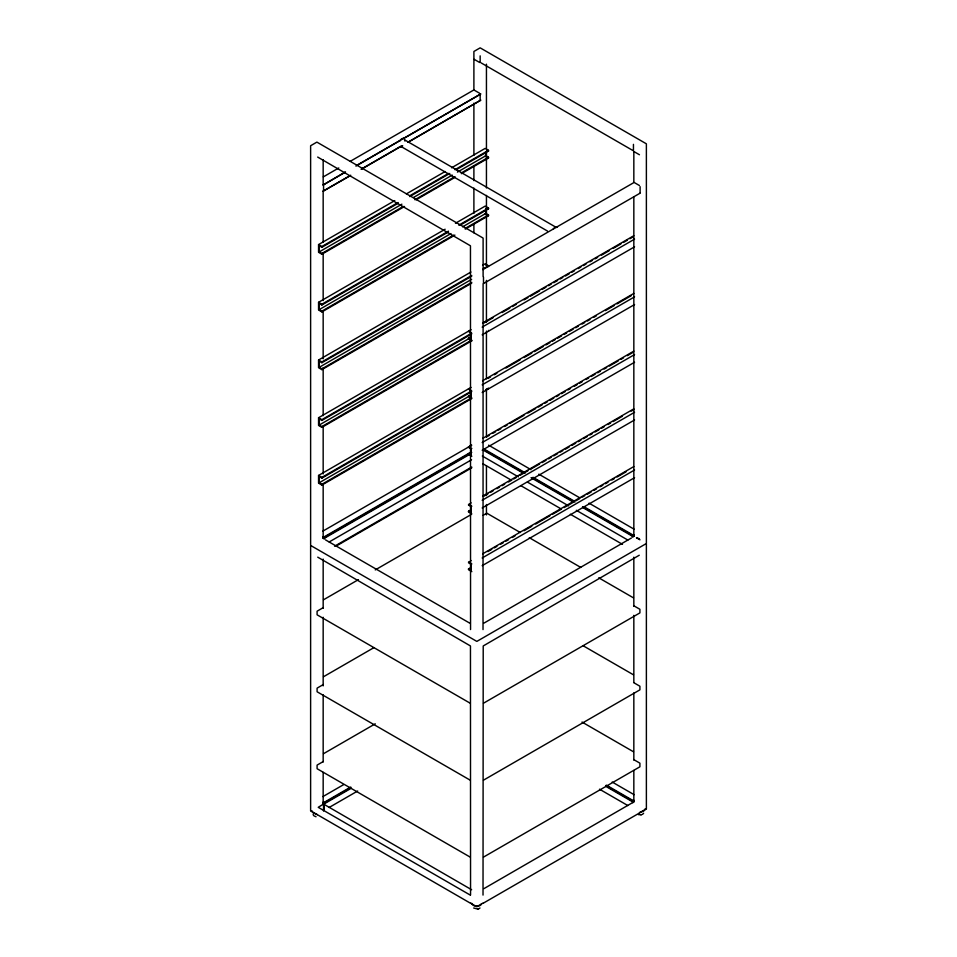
<?xml version="1.0" encoding="UTF-8"?>
<svg xmlns="http://www.w3.org/2000/svg" width="957" height="957" viewBox="0 0 957 957"><rect width="100%" height="100%" fill="white"/><g stroke="black" fill="none" stroke-linecap="round" stroke-linejoin="round"><path stroke-width="1.44" d="M470.557 629.55L470.461 245.805L317.688 157.068M323.346 607.575L317.09 611.2L317.09 614.813L470.174 703.204M323.346 684.53L317.09 688.143L317.09 691.767L470.174 780.158M323.358 761.497L317.09 765.098L317.09 768.722L470.174 857.101M632.78 537.212L634.108 535.669L584.512 507.031M483.967 888.61L633.965 801.834L634.108 801.153L606.403 785.159M582.562 507.437L632.78 536.434L633.45 535.286L633.965 535.8M605.733 786.319L632.78 801.93L633.45 800.77L633.965 801.296M481.467 903.91L481.395 904.209A4.725 2.727 0 0 1 478.057 906.135L475.617 906.135A4.725 2.727 0 0 1 472.28 904.209L472.112 903.504M644.827 809.239L644.671 809.945A4.725 2.727 0 0 1 641.334 811.871L639.443 812.696L645.784 809.215M399.5 141.265L400.193 140.248A4.725 2.727 -60 0 1 403.531 138.322L404.225 138.538M553.182 229.178L553.469 228.747A4.725 2.727 -60 0 1 556.807 226.821L557.5 227.036M643.63 813.247L642.578 814.287M323.035 537.726L324.89 537.978M323.035 803.222L323.55 802.696L324.22 803.844L351.398 788.161M470.174 895.034L318.226 807.313L324.076 803.713L324.22 804.622L323.514 804.036M479.983 908.014L478.476 908.899M634.108 800.387L633.402 800.973L634.108 801.153M632.78 802.696L633.486 802.11M323.322 176.878L338.766 167.965M350.346 161.278L473.894 89.946L473.894 51.475L480.163 47.85L646.382 143.813L646.382 543.516L476.837 641.405L310.618 545.442L310.618 145.739L316.887 142.114L483.106 238.078L483.106 276.561M344.998 172.152L322.892 185.144L345.549 172.057M356.626 165.441L480.833 93.953L403.818 138.418M355.908 166.087L399.894 140.679M350.729 175.227L322.892 191.304L350.166 175.729M361.076 169.245L399.894 146.84M407.706 142.33L480.833 100.114L408.292 142.162M361.794 169.018L401.832 145.895M404.548 206.485L321.887 254.215L318.561 252.289L318.561 244.585L394.762 200.599M406.378 193.888L445.125 171.518M451.584 167.786L485.163 148.395L488.501 150.321L488.501 151.098L456.214 169.736M318.561 244.585L321.887 246.511L398.088 202.525M409.716 195.814L448.462 173.444M454.922 169.712L488.501 150.321M403.256 206.461L321.887 253.438L319.219 251.906L319.219 245.746L321.887 247.289L398.088 203.291M409.716 196.58L449.754 173.468M319.219 251.906L401.88 204.176M413.508 197.465L452.254 175.095M457.422 172.116L485.833 155.716L488.501 157.247L488.501 158.025L461.37 173.684M414.883 199.75L454.922 176.638M461.37 172.906L488.501 157.247M416.175 199.774L454.922 177.404M454.922 235.123L321.887 311.922L318.561 309.996L318.561 302.304L445.125 229.225M455.46 223.268L485.163 206.114L488.501 208.04L488.501 208.805L460.078 225.218M318.561 302.304L321.887 304.23L448.462 231.151M458.786 225.194L488.501 208.04M453.63 235.099L321.887 311.157L319.219 309.613L319.219 303.465L321.887 304.996L448.462 231.929M319.219 309.613L450.962 233.556M462.578 226.845L485.833 213.423L488.501 214.966L488.501 215.732L465.246 229.154M465.246 228.388L488.501 214.966M471.705 283.14L321.887 369.641L318.561 367.715L318.561 360.023L470.952 272.027M482.579 265.316L485.163 263.833L488.501 265.759L488.501 266.525L485.833 264.981M318.561 360.023L321.887 361.949L471.705 275.449M483.333 268.738L488.501 265.759M471.705 282.375L321.887 368.876L319.219 367.332L319.219 361.172L321.887 362.715L471.705 276.214M482.818 269.623L634.108 182.452L639.443 185.526M319.219 367.332L471.622 279.348M640.113 193.158L483.106 283.798L483.022 629.598M471.705 340.859L321.887 427.36L318.561 425.434L318.561 417.731L471.083 329.675M482.579 323.035L633.821 235.721M484.003 322.988L493.046 317.76M502.078 312.544L509.83 308.07M512.414 306.575L516.29 304.338M524.041 299.864L527.917 297.627M530.501 296.144L539.533 290.916M542.117 289.433L545.992 287.196M548.576 285.7L551.16 284.205M553.744 282.722L557.62 280.485M560.204 278.989L562.788 277.494M565.372 276.011L569.248 273.774M571.831 272.278L574.415 270.783M578.279 268.546L580.863 267.063M583.447 265.567L586.031 264.072M589.907 261.835L592.491 260.352M595.075 258.857L597.658 257.361M601.534 255.124L609.286 250.65M613.15 248.413L620.902 243.939M623.486 242.456L627.361 240.219M629.945 238.724L632.529 237.228M318.561 417.731L321.887 419.656L471.705 333.168L468.499 331.158L471.167 333.467L471.167 339.627L468.499 338.084L468.499 338.862L471.837 340.776M482.172 327.127L634.575 239.13M471.705 340.094L321.887 426.583L319.219 425.052L319.219 418.891L321.887 420.434L471.705 333.933M468.499 338.084L471.083 336.601M319.219 425.052L470.33 337.809M482.172 334.818L634.575 246.822M471.083 394.308L468.499 396.569L471.837 398.495L321.887 485.067L318.561 483.141L318.561 475.45L471.083 387.382M482.579 380.754L633.821 293.428M487.879 378.458L490.463 376.974M494.338 374.737L496.922 373.242M505.954 368.026L520.165 359.82M524.041 357.583L531.793 353.109M534.377 351.614L543.409 346.398M545.992 344.903L549.868 342.666M552.452 341.182L555.036 339.687M557.62 338.192L561.496 335.955M564.08 334.472L566.664 332.976M569.248 331.481L573.123 329.244M575.695 327.761L578.279 326.265M582.155 324.028L584.739 322.533M587.323 321.05L589.907 319.554M593.783 317.317L596.367 315.822M605.41 310.606L614.442 305.391M617.026 303.895L631.237 295.689M318.561 475.45L321.887 477.376L471.705 390.875L468.499 388.877L471.167 391.186L471.167 397.346L468.499 395.803M482.172 384.834L634.575 296.849M471.705 397.801L321.887 484.302L319.219 482.759L319.219 476.61L321.887 478.141L471.705 391.652M319.219 482.759L469.038 396.27M485.917 389.607L488.501 388.111L488.501 388.877M482.172 392.526L634.575 304.541M471.837 456.214L468.499 454.288L468.499 453.522L471.167 455.053L471.167 448.905L468.499 447.362L471.083 445.101M482.711 438.39L633.821 351.147M322.928 531.099L471.741 445.184M468.499 447.362L471.083 445.866M486.587 436.918L489.171 435.435M493.046 433.198L495.63 431.703M498.214 430.207L500.786 428.724M504.662 426.487L507.246 424.992M509.83 423.496L524.041 415.302M527.917 413.065L535.669 408.591M538.241 407.096L542.117 404.859M544.7 403.364L547.284 401.88M549.868 400.385L553.744 398.148M556.328 396.653L558.912 395.169M561.496 393.674L565.372 391.437M567.956 389.942L570.539 388.458M574.415 386.221L576.987 384.726M579.571 383.231L582.155 381.747M586.031 379.51L588.615 378.015M591.199 376.52L595.075 374.283M597.658 372.799L600.242 371.304M604.118 369.067L606.702 367.572M609.286 366.088L618.318 360.861M620.902 359.377L623.486 357.882M627.361 355.645L632.529 352.666M482.172 442.553L634.575 354.568M324.22 539.126L322.892 537.595L471.083 452.027M324.22 537.595L471.741 452.422M323.55 537.212L324.22 538.36L470.437 453.941M482.172 450.245L634.575 362.26M329.196 541.961L471.538 459.779M334.567 546.232L471.741 467.04M335.871 546.256L471.741 467.817M471.837 513.921L468.499 512.007L468.499 511.229L471.167 512.773L471.167 506.612L468.499 505.081L471.083 502.82M482.711 496.109L633.821 408.866M484.003 496.133L487.879 493.896M490.463 492.4L493.046 490.905M496.922 488.668L499.506 487.185M502.078 485.689L504.662 484.194M508.538 481.957L511.122 480.474M513.706 478.978L516.29 477.483M520.165 475.246L527.917 470.772M531.793 468.535L539.533 464.061M542.117 462.578L545.992 460.341M548.576 458.846L551.16 457.35M553.744 455.867L557.62 453.63M560.204 452.135L562.788 450.639M565.372 449.156L569.248 446.919M571.831 445.424L575.695 443.187M578.279 441.691L580.863 440.208M583.447 438.713L587.323 436.476M589.907 434.98L592.491 433.497M595.075 432.002L598.95 429.765M601.534 428.269L604.118 426.786M607.994 424.549L610.578 423.054M613.15 421.558L622.194 416.343M631.237 411.127L633.821 409.632M482.172 500.272L634.575 412.276M468.499 511.229L471.083 509.746M482.172 507.964L634.575 419.967M323.55 599.764L358.456 579.619M375.252 569.917L470.916 514.687M483.094 515.356L486.826 513.191L520.273 532.499M471.837 571.64L468.499 569.714L468.499 568.948L471.167 570.492L471.167 564.331L468.499 562.788L471.083 560.527M482.711 553.816L633.821 466.573M487.879 551.603L491.754 549.366M494.338 547.883L496.922 546.387M500.786 544.15L503.37 542.655M505.954 541.172L508.538 539.676M512.414 537.439L514.998 535.944M524.041 530.728L531.793 526.254M535.669 524.017L549.868 515.811M552.452 514.328L561.496 509.1M564.08 507.617L573.123 502.389M575.695 500.906L579.571 498.669M582.155 497.173L584.739 495.678M587.323 494.195L591.199 491.958M593.783 490.463L596.367 488.967M600.242 486.73L602.826 485.247M605.41 483.752L607.994 482.256M611.87 480.019L614.442 478.536M617.026 477.041L626.069 471.825M482.172 557.979L634.575 469.995M468.499 568.948L471.083 567.453M482.172 565.671L634.575 477.687M323.55 676.719L373.96 647.614M632.11 536.052L634.108 534.903L633.402 535.477L634.108 535.669M483.967 623.115L631.488 537.954M323.55 753.673L375.252 723.815M483.5 703.204L639.91 612.899L639.91 609.274L633.642 605.697M322.928 796.583L343.635 784.632M471.634 889.735L323.035 803.76L322.892 803.079L350.729 787.013M324.22 803.079L350.106 788.137M329.196 807.445L357.667 791.008M483.5 780.158L639.91 689.841L639.91 686.229L633.654 682.616M483.5 857.101L639.91 766.796L639.91 763.172L633.654 759.559M632.11 801.547L633.45 800.77M477.543 906.171L476.131 906.171M644.743 809.646L645.437 809.239M483.309 903.169L639.91 812.744M317.389 814.694L315.666 813.797A4.725 2.727 0 0 1 312.329 811.871L312.173 811.165M317.748 557.165L470.461 645.963L470.557 895.034M322.892 537.595L323.598 537.403L322.892 536.817M322.892 803.079L323.598 802.899L322.892 802.313L324.89 803.461M638.367 814.61L641.011 814.802M473.679 908.014L477.734 909.078M640.963 814.814L641.86 814.61M477.687 909.09L478.584 908.875M639.252 555.239L483.213 645.963L483.022 895.082M316.037 816.74L313.872 815.795M399.5 146.72L400.193 146.935A4.725 2.727 -60 0 0 402.73 145.847M639.443 538.743L636.441 537.786L639.982 539.82M482.83 903.121L476.837 906.758L470.665 903.193L472.208 903.91M481.024 62.839L632.972 150.56M474.17 59.322L479.672 62.504M633.929 151.565L639.443 154.747M474.17 90.114L479.505 93.188M486.718 150.07L488.501 151.098M485.163 156.099L488.501 158.025M404.416 139.746L556.364 227.479M400.636 146.277L547.44 231.032M486.718 207.789L488.501 208.805M485.163 213.806L488.501 215.732M488.584 445.172L531.087 469.708M538.815 474.17L580.014 497.963M589.034 503.167L634.096 529.185M484.075 449.048L525.285 472.83M533.001 477.292L574.212 501.085M483.405 449.431L524.615 473.213M532.343 477.675L574.834 502.21M582.562 506.672L632.78 535.669M483.405 450.197L523.323 473.248M531.051 477.71L572.262 501.492M468.499 446.596L471.837 448.522M482.316 456.046L518.371 476.861M527.379 482.065L568.59 505.858M576.317 510.308L627.828 540.047M482.783 463.69L511.732 480.402M520.752 485.606L560.67 508.657M570.348 514.244L622.481 544.342M529.281 537.702L580.743 567.405M598.747 577.813L633.486 597.862M468.499 504.303L471.837 506.229M468.499 562.022L471.837 563.948M583.315 645.855L633.486 674.817M325.512 539.88L469.731 623.139M582.023 722.057L633.486 751.771M612.205 782.036L634.096 794.669M605.733 785.541L632.78 801.153M599.489 789.19L627.828 805.543M311.563 811.165L312.257 811.572M311.216 811.129L470.365 903.169M313.37 815.173L313.154 814.443M404.584 139.854L404.919 141.086M646.382 543.971L646.382 809.012M640.113 186.687L640.113 192.835M633.833 152.055L633.833 182.297M633.833 197.01L633.833 536.279M633.833 557.177L633.833 606.403M633.833 615.351L633.833 682.461M633.833 692.892L633.833 760.014M633.833 770.445L633.833 801.763M633.45 144.363L633.45 150.727M632.78 534.903L632.78 536.434M632.78 800.387L632.78 801.93M488.501 330.392L488.501 331.17M486.443 64.191L486.443 149.184M486.443 152.163L486.443 187.955M486.443 195.407L486.443 265.496M486.443 280.401L486.443 322.15M486.443 331.098L486.443 378.816M486.443 389.26L486.443 436.978M486.443 465.82L486.443 495.594M486.443 504.518L486.443 514.938M485.833 152.019L485.833 155.716M485.833 208.506L485.833 213.423M483.5 277.099L483.5 283.26M480.163 55.865L480.163 62.229M480.163 94.336L480.163 100.497M473.894 103.153L473.894 155.309M473.894 165.752L473.894 180.646M473.894 188.098L473.894 213.435M473.894 223.866L473.894 232.814M324.22 536.817L324.22 538.36M324.22 802.313L324.22 810.005M323.55 184.761L323.55 190.922M323.55 804.239L323.55 811.01M323.167 159.735L323.167 184.211M323.167 191.46L323.167 242.277M323.167 252.732L323.167 300.57M323.167 311.025L323.167 358.851M323.167 367.823L323.167 415.649M323.167 426.104L323.167 473.93M323.167 484.398L323.167 538.205M323.167 559.103L323.167 608.317M323.167 617.265L323.167 685.87M323.167 694.818L323.167 761.928M323.167 772.371L323.167 803.689M321.887 246.511L321.887 247.289M321.887 253.438L321.887 254.215M321.887 304.23L321.887 304.996M321.887 311.157L321.887 311.922M321.887 361.949L321.887 362.715M321.887 368.876L321.887 369.641M321.887 419.656L321.887 420.434M321.887 426.583L321.887 427.36M321.887 477.376L321.887 478.141M321.887 484.302L321.887 485.067M310.618 545.897L310.618 810.938"/></g></svg>
